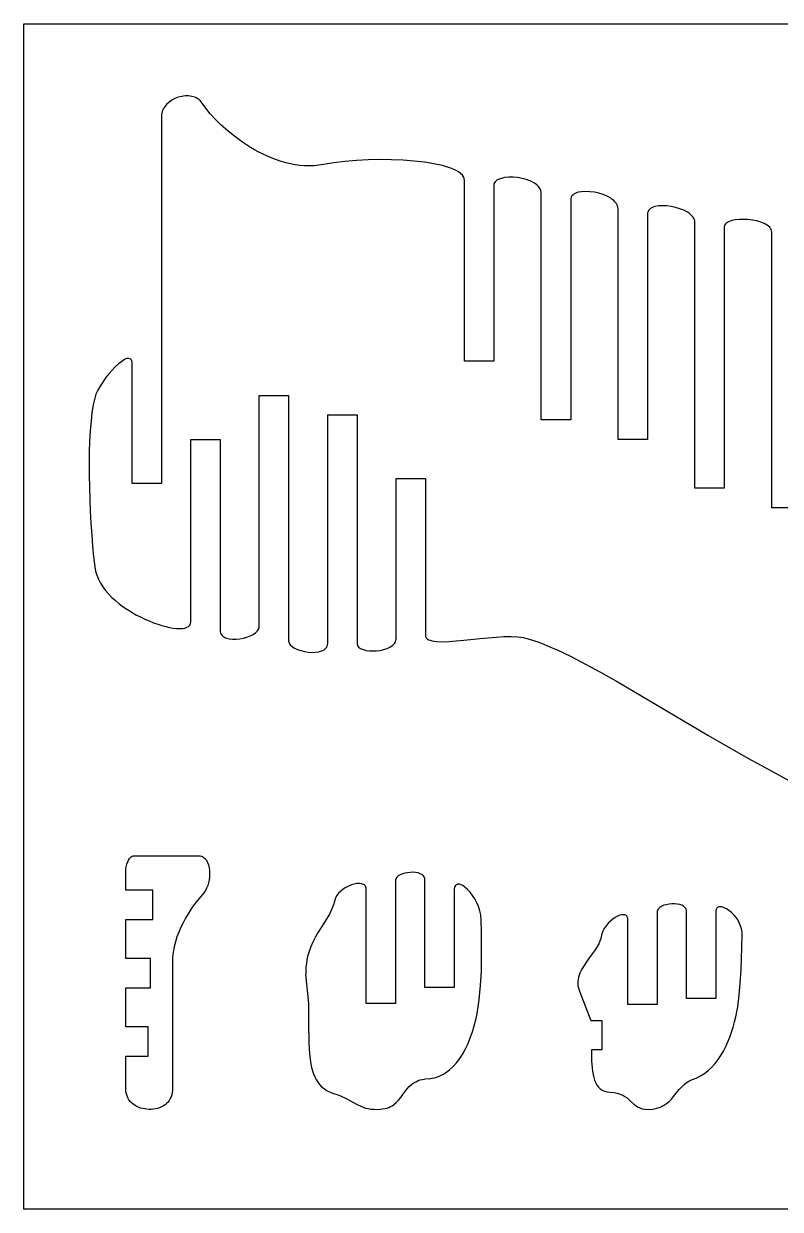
# Model space of a CAD drawing. Extents: x -1907 to 1907, y -3764 to 3764.
# Drawn here: x -1907 to -977, y -729 to 729 of the extents above; entities that cross this region are included whole.
import ezdxf

# ---------------------------------------------------------------- set-up
doc = ezdxf.new("R2010")
doc.units = 0
doc.header["$MEASUREMENT"] = 0
doc.layers.get('0').update_dxf_attribs({"linetype": 'CONTINUOUS'})

msp = doc.modelspace()

# ---------------------------------------------------------------- linework, layer by layer
for p, q in [((-1907, -728.8), (-1907, 728.8)), ((-1907, 728.8), (1907, 728.8)), ((-1731.4, 629.5), (-1733.9, 626.3)), ((-1728.3, 632.4), (-1731.4, 629.5)), ((-1724.8, 634.8), (-1728.3, 632.4)), ((-1721, 636.8), (-1724.8, 634.8)), ((-1716.9, 638.4), (-1721, 636.8)), ((-1712.7, 639.5), (-1716.9, 638.4)), ((-1708.5, 640), (-1712.7, 639.5)), ((-1704.3, 640.1), (-1708.5, 640)), ((-1700.3, 639.5), (-1704.3, 640.1)), ((-1696.5, 638.4), (-1700.3, 639.5)), ((-1694.7, 637.6), (-1696.5, 638.4)), ((-1693, 636.6), (-1694.7, 637.6)), ((-1691.4, 635.5), (-1693, 636.6)), ((-1690, 634.2), (-1691.4, 635.5)), ((-1688.6, 632.8), (-1690, 634.2)), ((-1687.4, 631.1), (-1688.6, 632.8)), ((-1683, 624.9), (-1687.4, 631.1)), ((-1737.4, 616.9), (-1737.5, 614.8)), ((-1737.5, 614.8), (-1737.5, 163.7)), ((-1737.1, 618.9), (-1737.4, 616.9)), ((-1736.6, 620.9), (-1737.1, 618.9)), ((-1735.9, 622.8), (-1736.6, 620.9)), ((-1735, 624.6), (-1735.9, 622.8)), ((-1733.9, 626.3), (-1735, 624.6)), ((-1677.6, 618.2), (-1683, 624.9)), ((-1671.2, 611.2), (-1677.6, 618.2)), ((-1664, 604.1), (-1671.2, 611.2)), ((-1656, 597), (-1664, 604.1)), ((-1647.4, 590), (-1656, 597)), ((-1638, 583.2), (-1647.4, 590)), ((-1628.2, 576.8), (-1638, 583.2)), ((-1623, 573.8), (-1628.2, 576.8)), ((-1617.8, 571), (-1623, 573.8)), ((-1612.5, 568.3), (-1617.8, 571)), ((-1607.1, 565.8), (-1612.5, 568.3)), ((-1601.6, 563.5), (-1607.1, 565.8)), ((-1596, 561.4), (-1601.6, 563.5)), ((-1590.3, 559.5), (-1596, 561.4)), ((-1584.6, 557.8), (-1590.3, 559.5)), ((-1578.9, 556.5), (-1584.6, 557.8)), ((-1573.1, 555.4), (-1578.9, 556.5)), ((-1567.3, 554.6), (-1573.1, 555.4)), ((-1561.5, 554.1), (-1567.3, 554.6)), ((-1555.7, 553.9), (-1561.5, 554.1)), ((-1549.9, 554.1), (-1555.7, 553.9)), ((-1544.1, 554.7), (-1549.9, 554.1)), ((-1538.3, 555.6), (-1544.1, 554.7)), ((-1525.5, 557.8), (-1538.3, 555.6)), ((-1512, 559.4), (-1525.5, 557.8)), ((-1497.9, 560.7), (-1512, 559.4)), ((-1483.5, 561.4), (-1497.9, 560.7)), ((-1469, 561.8), (-1483.5, 561.4)), ((-1454.6, 561.6), (-1469, 561.8)), ((-1440.5, 561), (-1454.6, 561.6)), ((-1427, 560), (-1440.5, 561)), ((-1414.2, 558.5), (-1427, 560)), ((-1402.5, 556.6), (-1414.2, 558.5)), ((-1391.9, 554.3), (-1402.5, 556.6)), ((-1387.2, 552.9), (-1391.9, 554.3)), ((-1382.8, 551.5), (-1387.2, 552.9)), ((-1378.8, 550), (-1382.8, 551.5)), ((-1375.3, 548.3), (-1378.8, 550)), ((-1372.2, 546.5), (-1375.3, 548.3)), ((-1369.7, 544.7), (-1372.2, 546.5)), ((-1367.6, 542.7), (-1369.7, 544.7)), ((-1366.2, 540.6), (-1367.6, 542.7)), ((-1365.2, 538.5), (-1366.2, 540.6)), ((-1315.3, 539.6), (-1319.7, 538.6)), ((-1310.4, 540), (-1315.3, 539.6)), ((-1305.1, 540.1), (-1310.4, 540)), ((-1299.7, 539.6), (-1305.1, 540.1)), ((-1294.2, 538.7), (-1299.7, 539.6)), ((-1364.9, 536.2), (-1365.2, 538.5)), ((-1364.9, 313.9), (-1364.9, 536.2)), ((-1328.7, 531.8), (-1328.9, 530.4)), ((-1328.9, 530.4), (-1328.9, 313.9)), ((-1328.2, 533.2), (-1328.7, 531.8)), ((-1327.4, 534.3), (-1328.2, 533.2)), ((-1326.4, 535.4), (-1327.4, 534.3)), ((-1325, 536.4), (-1326.4, 535.4)), ((-1323.5, 537.3), (-1325, 536.4)), ((-1319.7, 538.6), (-1323.5, 537.3)), ((-1289, 537.4), (-1294.2, 538.7)), ((-1284, 535.6), (-1289, 537.4)), ((-1279.6, 533.3), (-1284, 535.6)), ((-1277.6, 532), (-1279.6, 533.3)), ((-1275.9, 530.6), (-1277.6, 532)), ((-1274.3, 529), (-1275.9, 530.6)), ((-1273, 527.4), (-1274.3, 529)), ((-1271.9, 525.6), (-1273, 527.4)), ((-1271.1, 523.7), (-1271.9, 525.6)), ((-1270.7, 521.7), (-1271.1, 523.7)), ((-1270.5, 519.5), (-1270.7, 521.7)), ((-1270.5, 241.8), (-1270.5, 519.5)), ((-1234.3, 514.1), (-1234.4, 512.4)), ((-1234.4, 512.4), (-1234.4, 241.8)), ((-1233.8, 515.6), (-1234.3, 514.1)), ((-1233, 517), (-1233.8, 515.6)), ((-1231.9, 518.2), (-1233, 517)), ((-1230.6, 519.3), (-1231.9, 518.2)), ((-1229, 520.2), (-1230.6, 519.3)), ((-1227.3, 520.9), (-1229, 520.2)), ((-1225.3, 521.5), (-1227.3, 520.9)), ((-1220.9, 522.3), (-1225.3, 521.5)), ((-1216, 522.6), (-1220.9, 522.3)), ((-1210.7, 522.3), (-1216, 522.6)), ((-1205.2, 521.6), (-1210.7, 522.3)), ((-1199.8, 520.3), (-1205.2, 521.6)), ((-1194.5, 518.7), (-1199.8, 520.3)), ((-1189.6, 516.6), (-1194.5, 518.7)), ((-1185.2, 514.2), (-1189.6, 516.6)), ((-1183.2, 512.8), (-1185.2, 514.2)), ((-1181.4, 511.4), (-1183.2, 512.8)), ((-1179.9, 509.9), (-1181.4, 511.4)), ((-1178.6, 508.3), (-1179.9, 509.9)), ((-1177.5, 506.6), (-1178.6, 508.3)), ((-1176.7, 504.8), (-1177.5, 506.6)), ((-1176.2, 503), (-1176.7, 504.8)), ((-1176, 501.1), (-1176.2, 503)), ((-1176, 217.8), (-1176, 501.1)), ((-1139.8, 496.2), (-1140, 494.4)), ((-1139.3, 497.8), (-1139.8, 496.2)), ((-1138.5, 499.2), (-1139.3, 497.8)), ((-1137.5, 500.5), (-1138.5, 499.2)), ((-1136.2, 501.6), (-1137.5, 500.5)), ((-1134.6, 502.5), (-1136.2, 501.6)), ((-1132.8, 503.3), (-1134.6, 502.5)), ((-1130.9, 503.9), (-1132.8, 503.3)), ((-1126.4, 504.8), (-1130.9, 503.9)), ((-1121.5, 505.1), (-1126.4, 504.8)), ((-1116.2, 504.9), (-1121.5, 505.1)), ((-1110.8, 504.2), (-1116.2, 504.9)), ((-1105.4, 503), (-1110.8, 504.2)), ((-1100.1, 501.4), (-1105.4, 503)), ((-1095.1, 499.4), (-1100.1, 501.4)), ((-1090.7, 497), (-1095.1, 499.4)), ((-1088.8, 495.7), (-1090.7, 497)), ((-1087, 494.3), (-1088.8, 495.7)), ((-1140, 494.4), (-1140, 217.8)), ((-1085.4, 492.8), (-1087, 494.3)), ((-1084.1, 491.3), (-1085.4, 492.8)), ((-1083, 489.7), (-1084.1, 491.3)), ((-1082.3, 488), (-1083, 489.7)), ((-1081.8, 486.2), (-1082.3, 488)), ((-1081.6, 484.4), (-1081.8, 486.2)), ((-1081.6, 157.7), (-1081.6, 484.4)), ((-1044.9, 481.6), (-1045.4, 480.4)), ((-1044.1, 482.7), (-1044.9, 481.6)), ((-1043, 483.7), (-1044.1, 482.7)), ((-1041.7, 484.6), (-1043, 483.7)), ((-1040.2, 485.4), (-1041.7, 484.6)), ((-1036.4, 486.7), (-1040.2, 485.4)), ((-1032, 487.7), (-1036.4, 486.7)), ((-1027.1, 488.2), (-1032, 487.7)), ((-1021.8, 488.3), (-1027.1, 488.2)), ((-1016.4, 488), (-1021.8, 488.3)), ((-1010.9, 487.4), (-1016.4, 488)), ((-1005.6, 486.4), (-1010.9, 487.4)), ((-1000.7, 485), (-1005.6, 486.4)), ((-996.3, 483.2), (-1000.7, 485)), ((-994.3, 482.1), (-996.3, 483.2)), ((-992.6, 481), (-994.3, 482.1)), ((-1045.4, 480.4), (-1045.5, 479)), ((-1045.5, 479), (-1045.5, 157.7)), ((-991, 479.8), (-992.6, 481)), ((-989.7, 478.5), (-991, 479.8)), ((-988.6, 477.1), (-989.7, 478.5)), ((-987.8, 475.6), (-988.6, 477.1)), ((-987.3, 474), (-987.8, 475.6)), ((-987.2, 472.3), (-987.3, 474)), ((-987.2, 133.6), (-987.2, 472.3)), ((-1794.3, 307.1), (-1798.3, 303)), ((-1790.3, 310.8), (-1794.3, 307.1)), ((-1786.5, 313.7), (-1790.3, 310.8)), ((-1783, 315.8), (-1786.5, 313.7)), ((-1781.4, 316.6), (-1783, 315.8)), ((-1779.9, 317), (-1781.4, 316.6)), ((-1778.5, 317.2), (-1779.9, 317)), ((-1777.3, 317.2), (-1778.5, 317.2)), ((-1776.2, 316.8), (-1777.3, 317.2)), ((-1775.3, 316.1), (-1776.2, 316.8)), ((-1774.6, 315.1), (-1775.3, 316.1)), ((-1774, 313.8), (-1774.6, 315.1)), ((-1773.7, 312.1), (-1774, 313.8)), ((-1773.6, 310), (-1773.7, 312.1)), ((-1773.6, 163.7), (-1773.6, 310)), ((-1328.9, 313.9), (-1364.9, 313.9)), ((-1806.2, 293.4), (-1809.8, 288.3)), ((-1802.3, 298.4), (-1806.2, 293.4)), ((-1798.3, 303), (-1802.3, 298.4)), ((-1815.8, 278.1), (-1818.1, 273.2)), ((-1813, 283.2), (-1815.8, 278.1)), ((-1809.8, 288.3), (-1813, 283.2)), ((-1819.6, 268.6), (-1821.5, 260.4)), ((-1818.1, 273.2), (-1819.6, 268.6)), ((-1617.3, -12.6), (-1617.3, 271.9)), ((-1617.3, 271.9), (-1581.3, 271.9)), ((-1581.3, 271.9), (-1581.3, -29.8)), ((-1823, 250.9), (-1824.2, 240.1)), ((-1821.5, 260.4), (-1823, 250.9)), ((-1533.2, -33), (-1533.2, 247.8)), ((-1533.2, 247.8), (-1497.1, 247.8)), ((-1497.1, 247.8), (-1497.1, -32.5)), ((-1824.2, 240.1), (-1825.2, 228.4)), ((-1234.4, 241.8), (-1270.5, 241.8)), ((-1825.2, 228.4), (-1825.9, 215.7)), ((-1825.9, 215.7), (-1826.3, 202.3)), ((-1701.5, -6.6), (-1701.5, 217.8)), ((-1701.5, 217.8), (-1665.4, 217.8)), ((-1665.4, 217.8), (-1665.4, -17.3)), ((-1140, 217.8), (-1176, 217.8)), ((-1826.3, 202.3), (-1826.5, 188.3)), ((-1826.5, 188.3), (-1826.5, 173.9)), ((-1826.5, 173.9), (-1826.2, 159.2)), ((-1737.5, 163.7), (-1773.6, 163.7)), ((-1449.1, 169.7), (-1413, 169.7)), ((-1449.1, -27.7), (-1449.1, 169.7)), ((-1413, 169.7), (-1413, -23)), ((-1826.2, 159.2), (-1825.8, 144.3)), ((-1045.5, 157.7), (-1081.6, 157.7)), ((-1825.8, 144.3), (-1825.1, 129.5)), ((-951.1, 133.6), (-987.2, 133.6)), ((-1825.1, 129.5), (-1824.3, 114.8)), ((-1824.3, 114.8), (-1823.3, 100.5)), ((-1823.3, 100.5), (-1822.2, 86.6)), ((-1822.2, 86.6), (-1821, 73.3)), ((-1821, 73.3), (-1819.6, 60.9)), ((-1819.6, 60.9), (-1818.7, 55.8)), ((-1818.7, 55.8), (-1817.2, 50.8)), ((-1817.2, 50.8), (-1815.2, 45.9)), ((-1815.2, 45.9), (-1812.7, 41.1)), ((-1812.7, 41.1), (-1809.7, 36.5)), ((-1809.7, 36.5), (-1806.3, 32)), ((-1806.3, 32), (-1802.5, 27.7)), ((-1802.5, 27.7), (-1798.4, 23.5)), ((-1798.4, 23.5), (-1794, 19.5)), ((-1794, 19.5), (-1789.4, 15.6)), ((-1789.4, 15.6), (-1784.5, 12)), ((-1784.5, 12), (-1779.4, 8.5)), ((-1779.4, 8.5), (-1774.2, 5.3)), ((-1774.2, 5.3), (-1768.9, 2.2)), ((-1768.9, 2.2), (-1763.5, -0.6)), ((-1763.5, -0.6), (-1758.1, -3.2)), ((-1758.1, -3.2), (-1752.8, -5.5)), ((-1752.8, -5.5), (-1747.4, -7.6)), ((-1747.4, -7.6), (-1742.2, -9.5)), ((-1742.2, -9.5), (-1737.2, -11.1)), ((-1737.2, -11.1), (-1732.3, -12.4)), ((-1732.3, -12.4), (-1727.6, -13.5)), ((-1727.6, -13.5), (-1723.2, -14.2)), ((-1723.2, -14.2), (-1719, -14.7)), ((-1711.8, -14.7), (-1708.8, -14.2)), ((-1708.8, -14.2), (-1706.3, -13.3)), ((-1706.3, -13.3), (-1704.2, -12.2)), ((-1704.2, -12.2), (-1702.7, -10.7)), ((-1702.7, -10.7), (-1701.8, -8.8)), ((-1701.8, -8.8), (-1701.5, -6.6)), ((-1617.9, -15.3), (-1617.5, -14)), ((-1617.5, -14), (-1617.3, -12.6)), ((-1719, -14.7), (-1715.2, -14.8)), ((-1715.2, -14.8), (-1711.8, -14.7)), ((-1665.4, -17.3), (-1665.3, -19)), ((-1665.3, -19), (-1664.9, -20.5)), ((-1664.9, -20.5), (-1664.2, -21.9)), ((-1664.2, -21.9), (-1663.4, -23.1)), ((-1663.4, -23.1), (-1662.3, -24.1)), ((-1662.3, -24.1), (-1661, -25.1)), ((-1661, -25.1), (-1659.5, -25.8)), ((-1659.5, -25.8), (-1657.9, -26.5)), ((-1657.9, -26.5), (-1654.3, -27.4)), ((-1654.3, -27.4), (-1650.2, -27.9)), ((-1650.2, -27.9), (-1645.9, -27.9)), ((-1645.9, -27.9), (-1641.4, -27.4)), ((-1641.4, -27.4), (-1636.9, -26.6)), ((-1636.9, -26.6), (-1632.6, -25.4)), ((-1632.6, -25.4), (-1628.5, -23.9)), ((-1628.5, -23.9), (-1624.9, -22.1)), ((-1624.9, -22.1), (-1621.8, -20.1)), ((-1621.8, -20.1), (-1619.4, -17.8)), ((-1619.4, -17.8), (-1618.5, -16.5)), ((-1618.5, -16.5), (-1617.9, -15.3)), ((-1449.2, -29.3), (-1449.1, -27.7)), ((-1413, -23), (-1412.8, -24.7)), ((-1412.8, -24.7), (-1412, -26.2)), ((-1412, -26.2), (-1410.8, -27.4)), ((-1410.8, -27.4), (-1409.2, -28.5)), ((-1409.2, -28.5), (-1407.2, -29.3)), ((-1365.6, -29.2), (-1345.7, -27.1)), ((-1345.7, -27.1), (-1335.7, -26.1)), ((-1335.7, -26.1), (-1325.9, -25.3)), ((-1325.9, -25.3), (-1316.5, -24.7)), ((-1316.5, -24.7), (-1307.7, -24.6)), ((-1307.7, -24.6), (-1299.7, -25)), ((-1299.7, -25), (-1296.1, -25.4)), ((-1296.1, -25.4), (-1292.8, -26)), ((-1292.8, -26), (-1286.8, -27.5)), ((-1286.8, -27.5), (-1280.3, -29.4)), ((-1581.3, -29.8), (-1581.1, -31.1)), ((-1581.1, -31.1), (-1580.7, -32.4)), ((-1580.7, -32.4), (-1580.1, -33.6)), ((-1580.1, -33.6), (-1579.2, -34.8)), ((-1579.2, -34.8), (-1576.8, -37)), ((-1576.8, -37), (-1573.8, -38.9)), ((-1573.8, -38.9), (-1570.1, -40.6)), ((-1570.1, -40.6), (-1566.1, -42)), ((-1566.1, -42), (-1561.7, -43)), ((-1561.7, -43), (-1557.2, -43.7)), ((-1548.4, -44), (-1544.4, -43.4)), ((-1544.4, -43.4), (-1540.7, -42.4)), ((-1540.7, -42.4), (-1539.1, -41.7)), ((-1539.1, -41.7), (-1537.6, -40.9)), ((-1537.6, -40.9), (-1536.4, -39.9)), ((-1536.4, -39.9), (-1535.3, -38.8)), ((-1535.3, -38.8), (-1534.4, -37.6)), ((-1534.4, -37.6), (-1533.7, -36.2)), ((-1533.7, -36.2), (-1533.3, -34.7)), ((-1533.3, -34.7), (-1533.2, -33)), ((-1497.1, -32.5), (-1497, -33.9)), ((-1497, -33.9), (-1496.6, -35.2)), ((-1496.6, -35.2), (-1496, -36.4)), ((-1496, -36.4), (-1495.1, -37.5)), ((-1495.1, -37.5), (-1494, -38.4)), ((-1494, -38.4), (-1492.7, -39.3)), ((-1492.7, -39.3), (-1489.6, -40.6)), ((-1489.6, -40.6), (-1486, -41.6)), ((-1486, -41.6), (-1481.9, -42.2)), ((-1481.9, -42.2), (-1477.6, -42.4)), ((-1477.6, -42.4), (-1473.1, -42.2)), ((-1473.1, -42.2), (-1468.6, -41.6)), ((-1468.6, -41.6), (-1464.3, -40.6)), ((-1464.3, -40.6), (-1460.2, -39.3)), ((-1460.2, -39.3), (-1456.6, -37.7)), ((-1456.6, -37.7), (-1453.5, -35.7)), ((-1453.5, -35.7), (-1452.2, -34.5)), ((-1452.2, -34.5), (-1451.1, -33.3)), ((-1451.1, -33.3), (-1450.3, -32.1)), ((-1450.3, -32.1), (-1449.6, -30.7)), ((-1449.6, -30.7), (-1449.2, -29.3)), ((-1407.2, -29.3), (-1404.8, -30)), ((-1404.8, -30), (-1402.1, -30.4)), ((-1402.1, -30.4), (-1399, -30.8)), ((-1399, -30.8), (-1392, -31)), ((-1392, -31), (-1383.9, -30.7)), ((-1383.9, -30.7), (-1375.1, -30.1)), ((-1375.1, -30.1), (-1365.6, -29.2)), ((-1280.3, -29.4), (-1273.6, -31.7)), ((-1273.6, -31.7), (-1266.4, -34.4)), ((-1266.4, -34.4), (-1259, -37.5)), ((-1259, -37.5), (-1251.1, -41)), ((-1251.1, -41), (-1234.6, -48.9)), ((-1557.2, -43.7), (-1552.8, -44.1)), ((-1552.8, -44.1), (-1548.4, -44)), ((-1234.6, -48.9), (-1216.8, -58.1)), ((-1216.8, -58.1), (-1197.9, -68.4)), ((-1197.9, -68.4), (-1178, -79.7)), ((-1178, -79.7), (-1157.1, -91.8)), ((-1157.1, -91.8), (-1065.7, -145.7)), ((-1065.7, -145.7), (-1041.4, -159.9)), ((-1041.4, -159.9), (-1016.6, -174)), ((-1016.6, -174), (-991.5, -187.9)), ((-991.5, -187.9), (-966.1, -201.6)), ((-1780.8, -307.9), (-1780.1, -304.6)), ((-1780.1, -304.6), (-1779, -301.5)), ((-1779, -301.5), (-1777.6, -298.6)), ((-1777.6, -298.6), (-1776.8, -297.4)), ((-1776.8, -297.4), (-1775.8, -296.3)), ((-1775.8, -296.3), (-1774.8, -295.5)), ((-1774.8, -295.5), (-1773.6, -294.8)), ((-1773.6, -294.8), (-1772.3, -294.4)), ((-1772.3, -294.4), (-1770.9, -294.3)), ((-1770.9, -294.3), (-1691.3, -294.3)), ((-1691.3, -294.3), (-1689.8, -294.4)), ((-1689.8, -294.4), (-1688.5, -294.7)), ((-1688.5, -294.7), (-1687.3, -295.1)), ((-1687.3, -295.1), (-1686.1, -295.7)), ((-1686.1, -295.7), (-1684.1, -297.4)), ((-1684.1, -297.4), (-1682.3, -299.7)), ((-1682.3, -299.7), (-1680.9, -302.4)), ((-1680.9, -302.4), (-1679.9, -305.5)), ((-1679.9, -305.5), (-1679.1, -308.8)), ((-1781.3, -314.2), (-1781.2, -311.2)), ((-1781.3, -336.3), (-1781.3, -314.2)), ((-1781.2, -311.2), (-1780.8, -307.9)), ((-1679.1, -308.8), (-1678.7, -312.4)), ((-1678.6, -319.9), (-1679.1, -323.7)), ((-1678.7, -312.4), (-1678.5, -316.2)), ((-1678.5, -316.2), (-1678.6, -319.9)), ((-1448.2, -320.6), (-1449.3, -322.4)), ((-1446.4, -319), (-1448.2, -320.6)), ((-1444.1, -317.6), (-1446.4, -319)), ((-1441.3, -316.5), (-1444.1, -317.6)), ((-1438.3, -315.6), (-1441.3, -316.5)), ((-1435, -315), (-1438.3, -315.6)), ((-1431.7, -314.6), (-1435, -315)), ((-1428.3, -314.5), (-1431.7, -314.6)), ((-1425.1, -314.8), (-1428.3, -314.5)), ((-1422, -315.3), (-1425.1, -314.8)), ((-1419.3, -316.2), (-1422, -315.3)), ((-1417, -317.4), (-1419.3, -316.2)), ((-1415.2, -318.9), (-1417, -317.4)), ((-1414.5, -319.9), (-1415.2, -318.9)), ((-1414.1, -320.9), (-1414.5, -319.9)), ((-1682, -334), (-1683.5, -336.8)), ((-1680.7, -330.8), (-1682, -334)), ((-1679.8, -327.3), (-1680.7, -330.8)), ((-1679.1, -323.7), (-1679.8, -327.3)), ((-1510.8, -333.3), (-1514.1, -335.4)), ((-1507.4, -331.6), (-1510.8, -333.3)), ((-1503.9, -330.1), (-1507.4, -331.6)), ((-1500.5, -329.1), (-1503.9, -330.1)), ((-1497.2, -328.4), (-1500.5, -329.1)), ((-1494.1, -328.2), (-1497.2, -328.4)), ((-1491.4, -328.5), (-1494.1, -328.2)), ((-1489.1, -329.4), (-1491.4, -328.5)), ((-1488.1, -330), (-1489.1, -329.4)), ((-1487.3, -330.8), (-1488.1, -330)), ((-1486.6, -331.7), (-1487.3, -330.8)), ((-1486.2, -332.8), (-1486.6, -331.7)), ((-1485.9, -334), (-1486.2, -332.8)), ((-1485.8, -335.4), (-1485.9, -334)), ((-1449.6, -323.4), (-1449.7, -324.4)), ((-1449.7, -324.4), (-1449.7, -475.8)), ((-1449.3, -322.4), (-1449.6, -323.4)), ((-1413.7, -322), (-1414.1, -320.9)), ((-1413.6, -323.1), (-1413.7, -322)), ((-1413.6, -456.3), (-1413.6, -323.1)), ((-1377.5, -335), (-1377.6, -337)), ((-1377.2, -333.3), (-1377.5, -335)), ((-1376.8, -331.9), (-1377.2, -333.3)), ((-1376.2, -330.8), (-1376.8, -331.9)), ((-1375.4, -329.9), (-1376.2, -330.8)), ((-1374.5, -329.4), (-1375.4, -329.9)), ((-1373.5, -329), (-1374.5, -329.4)), ((-1372.4, -329), (-1373.5, -329)), ((-1371.2, -329.1), (-1372.4, -329)), ((-1369.9, -329.5), (-1371.2, -329.1)), ((-1367.1, -330.8), (-1369.9, -329.5)), ((-1364.2, -333), (-1367.1, -330.8)), ((-1361.1, -335.8), (-1364.2, -333)), ((-1748.3, -336.3), (-1781.3, -336.3)), ((-1748.3, -372.4), (-1748.3, -336.3)), ((-1691.7, -347), (-1698.4, -355.8)), ((-1685.2, -339.2), (-1691.7, -347)), ((-1683.5, -336.8), (-1685.2, -339.2)), ((-1524.5, -348.6), (-1525.2, -351.6)), ((-1523.5, -345.7), (-1524.5, -348.6)), ((-1521.9, -342.9), (-1523.5, -345.7)), ((-1519.7, -340.2), (-1521.9, -342.9)), ((-1517.1, -337.7), (-1519.7, -340.2)), ((-1514.1, -335.4), (-1517.1, -337.7)), ((-1485.8, -475.8), (-1485.8, -335.4)), ((-1377.6, -337), (-1377.6, -456.3)), ((-1358, -339.1), (-1361.1, -335.8)), ((-1355, -343), (-1358, -339.1)), ((-1352.2, -347.3), (-1355, -343)), ((-1349.7, -351.9), (-1352.2, -347.3)), ((-1701.7, -360.7), (-1704.9, -365.7)), ((-1698.4, -355.8), (-1701.7, -360.7)), ((-1528.3, -360.2), (-1531.1, -365.8)), ((-1526.1, -354.5), (-1528.3, -360.2)), ((-1525.2, -351.6), (-1526.1, -354.5)), ((-1347.6, -356.7), (-1349.7, -351.9)), ((-1346, -361.7), (-1347.6, -356.7)), ((-1344.9, -366.8), (-1346, -361.7)), ((-1127.9, -362.1), (-1128, -363.1)), ((-1128, -363.1), (-1128, -477.2)), ((-1127.6, -361.1), (-1127.9, -362.1)), ((-1126.5, -359.3), (-1127.6, -361.1)), ((-1124.7, -357.7), (-1126.5, -359.3)), ((-1122.4, -356.3), (-1124.7, -357.7)), ((-1119.7, -355.1), (-1122.4, -356.3)), ((-1116.6, -354.3), (-1119.7, -355.1)), ((-1113.4, -353.7), (-1116.6, -354.3)), ((-1110, -353.3), (-1113.4, -353.7)), ((-1106.6, -353.3), (-1110, -353.3)), ((-1103.4, -353.6), (-1106.6, -353.3)), ((-1100.3, -354.2), (-1103.4, -353.6)), ((-1097.6, -355.1), (-1100.3, -354.2)), ((-1095.3, -356.4), (-1097.6, -355.1)), ((-1093.5, -358), (-1095.3, -356.4)), ((-1092.9, -358.9), (-1093.5, -358)), ((-1092.4, -360), (-1092.9, -358.9)), ((-1092.1, -361.1), (-1092.4, -360)), ((-1092, -362.3), (-1092.1, -361.1)), ((-1092, -469.7), (-1092, -362.3)), ((-1055.8, -361.6), (-1055.9, -363.1)), ((-1055.9, -363.1), (-1055.9, -469.7)), ((-1055.5, -360.4), (-1055.8, -361.6)), ((-1055.1, -359.3), (-1055.5, -360.4)), ((-1054.5, -358.5), (-1055.1, -359.3)), ((-1053.8, -357.8), (-1054.5, -358.5)), ((-1052.9, -357.3), (-1053.8, -357.8)), ((-1051.9, -357), (-1052.9, -357.3)), ((-1050.9, -356.9), (-1051.9, -357)), ((-1048.4, -357.1), (-1050.9, -356.9)), ((-1045.7, -358), (-1048.4, -357.1)), ((-1042.8, -359.4), (-1045.7, -358)), ((-1039.8, -361.3), (-1042.8, -359.4)), ((-1036.7, -363.8), (-1039.8, -361.3)), ((-1033.8, -366.6), (-1036.7, -363.8)), ((-1781.3, -420.5), (-1781.3, -372.4)), ((-1781.3, -372.4), (-1748.3, -372.4)), ((-1711, -376.5), (-1713.8, -382.1)), ((-1708, -371), (-1711, -376.5)), ((-1704.9, -365.7), (-1708, -371)), ((-1534.2, -371.2), (-1541.2, -382.2)), ((-1531.1, -365.8), (-1534.2, -371.2)), ((-1344.7, -369.3), (-1344.9, -366.8)), ((-1344.6, -371.8), (-1344.7, -369.3)), ((-1344.2, -390.7), (-1344.6, -371.8)), ((-1188.3, -377.2), (-1190.8, -380.2)), ((-1185.5, -374.5), (-1188.3, -377.2)), ((-1182.6, -372.2), (-1185.5, -374.5)), ((-1179.6, -370.1), (-1182.6, -372.2)), ((-1176.7, -368.5), (-1179.6, -370.1)), ((-1173.9, -367.4), (-1176.7, -368.5)), ((-1171.2, -366.7), (-1173.9, -367.4)), ((-1168.9, -366.6), (-1171.2, -366.7)), ((-1167.9, -366.8), (-1168.9, -366.6)), ((-1166.9, -367.1), (-1167.9, -366.8)), ((-1166.1, -367.6), (-1166.9, -367.1)), ((-1165.4, -368.3), (-1166.1, -367.6)), ((-1164.8, -369.1), (-1165.4, -368.3)), ((-1164.4, -370.1), (-1164.8, -369.1)), ((-1164.2, -371.4), (-1164.4, -370.1)), ((-1164.1, -372.8), (-1164.2, -371.4)), ((-1164.1, -477.2), (-1164.1, -372.8)), ((-1031.1, -369.9), (-1033.8, -366.6)), ((-1028.6, -373.4), (-1031.1, -369.9)), ((-1026.6, -377.3), (-1028.6, -373.4)), ((-1025, -381.4), (-1026.6, -377.3)), ((-1716.3, -388), (-1718.5, -393.9)), ((-1713.8, -382.1), (-1716.3, -388)), ((-1544.8, -388), (-1548.2, -394)), ((-1541.2, -382.2), (-1544.8, -388)), ((-1343.9, -404.2), (-1344.2, -390.7)), ((-1196.2, -390.2), (-1197, -393.8)), ((-1194.9, -386.8), (-1196.2, -390.2)), ((-1193.1, -383.4), (-1194.9, -386.8)), ((-1190.8, -380.2), (-1193.1, -383.4)), ((-1024, -385.7), (-1025, -381.4)), ((-1023.7, -387.9), (-1024, -385.7)), ((-1023.8, -407.3), (-1023.6, -390.1)), ((-1023.6, -390.1), (-1023.7, -387.9)), ((-1722, -406.3), (-1723.2, -412.7)), ((-1720.5, -400.1), (-1722, -406.3)), ((-1718.5, -393.9), (-1720.5, -400.1)), ((-1554.4, -407.1), (-1556.9, -414.4)), ((-1551.5, -400.3), (-1554.4, -407.1)), ((-1548.2, -394), (-1551.5, -400.3)), ((-1343.9, -419.6), (-1343.9, -404.2)), ((-1202.2, -406.7), (-1205, -411)), ((-1199.7, -402.4), (-1202.2, -406.7)), ((-1198, -398.1), (-1199.7, -402.4)), ((-1197.4, -395.9), (-1198, -398.1)), ((-1197, -393.8), (-1197.4, -395.9)), ((-1024.2, -420.3), (-1023.8, -407.3)), ((-1751.1, -420.5), (-1781.3, -420.5)), ((-1751.1, -456.5), (-1751.1, -420.5)), ((-1723.9, -419.2), (-1724.2, -425.7)), ((-1723.2, -412.7), (-1723.9, -419.2)), ((-1558.7, -422.3), (-1559.4, -426.5)), ((-1557.9, -418.2), (-1558.7, -422.3)), ((-1556.9, -414.4), (-1557.9, -418.2)), ((-1344.2, -436.2), (-1343.9, -419.6)), ((-1211.6, -419.8), (-1214.9, -424.4)), ((-1205, -411), (-1211.6, -419.8)), ((-1024.9, -434.9), (-1024.2, -420.3)), ((-1724.2, -425.7), (-1724.2, -582.3)), ((-1559.9, -430.8), (-1560.2, -435.4)), ((-1560.2, -435.4), (-1560.2, -439.7)), ((-1559.4, -426.5), (-1559.9, -430.8)), ((-1345.2, -453.6), (-1344.2, -436.2)), ((-1220.8, -433.7), (-1223.1, -438.5)), ((-1218, -429), (-1220.8, -433.7)), ((-1214.9, -424.4), (-1218, -429)), ((-1025.8, -450.2), (-1024.9, -434.9)), ((-1556.4, -475.8), (-1560.2, -439.7)), ((-1225.5, -448.6), (-1225.6, -451.3)), ((-1225.6, -451.3), (-1225.4, -454)), ((-1225.3, -446), (-1225.5, -448.6)), ((-1224.7, -443.5), (-1225.3, -446)), ((-1224, -441), (-1224.7, -443.5)), ((-1223.1, -438.5), (-1224, -441)), ((-1027.2, -465.5), (-1025.8, -450.2)), ((-1781.3, -504.6), (-1781.3, -456.5)), ((-1781.3, -456.5), (-1751.1, -456.5)), ((-1377.6, -456.3), (-1413.6, -456.3)), ((-1346.9, -471.1), (-1345.9, -462.3)), ((-1345.9, -462.3), (-1345.2, -453.6)), ((-1225.4, -454), (-1224.8, -456.7)), ((-1224.8, -456.7), (-1224, -459.5)), ((-1224, -459.5), (-1223.5, -460.6)), ((-1223.5, -460.6), (-1209.6, -496.7)), ((-1029, -479.8), (-1027.2, -465.5)), ((-1556.4, -511.9), (-1556.4, -475.8)), ((-1449.7, -475.8), (-1485.8, -475.8)), ((-1349.5, -488.1), (-1348.1, -479.7)), ((-1348.1, -479.7), (-1346.9, -471.1)), ((-1128, -477.2), (-1164.1, -477.2)), ((-1055.9, -469.7), (-1092, -469.7)), ((-1030.1, -486.2), (-1029, -479.8)), ((-1351.2, -495.8), (-1349.5, -488.1)), ((-1032.8, -498.4), (-1031.3, -492.1)), ((-1031.3, -492.1), (-1030.1, -486.2)), ((-1754, -504.6), (-1781.3, -504.6)), ((-1754, -540.7), (-1754, -504.6)), ((-1355.3, -510.8), (-1353.1, -503.4)), ((-1353.1, -503.4), (-1351.2, -495.8)), ((-1209.6, -496.7), (-1196.1, -496.7)), ((-1196.1, -496.7), (-1196.1, -532.9)), ((-1036.5, -510.9), (-1034.6, -504.7)), ((-1034.6, -504.7), (-1032.8, -498.4)), ((-1556.4, -511.9), (-1556.4, -513.4)), ((-1556.4, -513.4), (-1556.4, -523)), ((-1556.4, -523), (-1556, -532.4)), ((-1360.6, -524.9), (-1357.8, -518)), ((-1357.8, -518), (-1355.3, -510.8)), ((-1043.7, -528.7), (-1041.1, -522.9)), ((-1041.1, -522.9), (-1038.7, -517)), ((-1038.7, -517), (-1036.5, -510.9)), ((-1556, -532.4), (-1555.3, -541.5)), ((-1370.7, -543.3), (-1367, -537.6)), ((-1367, -537.6), (-1363.6, -531.4)), ((-1363.6, -531.4), (-1360.6, -524.9)), ((-1208.9, -532.9), (-1208.9, -537)), ((-1196.1, -532.9), (-1208.9, -532.9)), ((-1208.9, -537), (-1208.7, -546.3)), ((-1049.8, -539.7), (-1046.6, -534.3)), ((-1046.6, -534.3), (-1043.7, -528.7)), ((-1781.3, -581.2), (-1781.3, -540.7)), ((-1781.3, -540.7), (-1754, -540.7)), ((-1555.3, -541.5), (-1553.9, -550.2)), ((-1553.9, -550.2), (-1553, -554.4)), ((-1383.4, -557.5), (-1378.9, -553.3)), ((-1378.9, -553.3), (-1374.6, -548.6)), ((-1374.6, -548.6), (-1370.7, -543.3)), ((-1208.7, -546.3), (-1208, -555)), ((-1060.9, -554), (-1056.9, -549.5)), ((-1056.9, -549.5), (-1053.2, -544.8)), ((-1053.2, -544.8), (-1049.8, -539.7)), ((-1553, -554.4), (-1552, -558.4)), ((-1552, -558.4), (-1550.7, -562.2)), ((-1550.7, -562.2), (-1549.1, -565.8)), ((-1549.1, -565.8), (-1547.4, -569.3)), ((-1407.7, -568.3), (-1413.9, -568.8)), ((-1407.7, -568.3), (-1404.7, -567.8)), ((-1404.7, -567.8), (-1401.8, -567.2)), ((-1401.8, -567.2), (-1398.9, -566.3)), ((-1398.9, -566.3), (-1396.2, -565.3)), ((-1396.2, -565.3), (-1393.5, -564.1)), ((-1393.5, -564.1), (-1390.8, -562.7)), ((-1390.8, -562.7), (-1388.3, -561.1)), ((-1388.3, -561.1), (-1383.4, -557.5)), ((-1208, -555), (-1207.5, -559.1)), ((-1207.5, -559.1), (-1206.8, -563)), ((-1206.8, -563), (-1206, -566.7)), ((-1206, -566.7), (-1204.9, -570.1)), ((-1085.7, -569.8), (-1080, -567.6)), ((-1080, -567.6), (-1074.8, -564.9)), ((-1074.8, -564.9), (-1069.8, -561.7)), ((-1069.8, -561.7), (-1065.2, -558)), ((-1065.2, -558), (-1060.9, -554)), ((-1781.2, -584.2), (-1781.3, -581.2)), ((-1724.2, -582.3), (-1724.4, -585.2)), ((-1547.4, -569.3), (-1545.4, -572.5)), ((-1545.4, -572.5), (-1543.1, -575.4)), ((-1543.1, -575.4), (-1540.6, -578.1)), ((-1540.6, -578.1), (-1537.7, -580.5)), ((-1537.7, -580.5), (-1534.5, -582.7)), ((-1534.5, -582.7), (-1531, -584.5)), ((-1438.4, -584.4), (-1435.9, -581)), ((-1435.9, -581), (-1433.1, -577.9)), ((-1433.1, -577.9), (-1429.9, -575)), ((-1429.9, -575), (-1426.2, -572.6)), ((-1426.2, -572.6), (-1424.1, -571.5)), ((-1424.1, -571.5), (-1421.9, -570.6)), ((-1421.9, -570.6), (-1419.4, -569.8)), ((-1419.4, -569.8), (-1416.8, -569.2)), ((-1416.8, -569.2), (-1413.9, -568.8)), ((-1204.9, -570.1), (-1203.6, -573.3)), ((-1203.6, -573.3), (-1202.1, -576.1)), ((-1202.1, -576.1), (-1200.3, -578.6)), ((-1200.3, -578.6), (-1198.2, -580.7)), ((-1198.2, -580.7), (-1195.7, -582.4)), ((-1195.7, -582.4), (-1193, -583.7)), ((-1102.9, -584.1), (-1100.4, -581.1)), ((-1100.4, -581.1), (-1097.9, -578.2)), ((-1097.9, -578.2), (-1095.2, -575.6)), ((-1095.2, -575.6), (-1092.3, -573.2)), ((-1092.3, -573.2), (-1089.2, -571.3)), ((-1089.2, -571.3), (-1085.7, -569.8)), ((-1780.7, -586.9), (-1781.2, -584.2)), ((-1779.9, -589.5), (-1780.7, -586.9)), ((-1778.9, -591.9), (-1779.9, -589.5)), ((-1777.6, -594.1), (-1778.9, -591.9)), ((-1776, -596.1), (-1777.6, -594.1)), ((-1774.3, -597.9), (-1776, -596.1)), ((-1729.5, -597), (-1731.2, -598.7)), ((-1727.9, -595), (-1729.5, -597)), ((-1726.7, -592.8), (-1727.9, -595)), ((-1725.6, -590.5), (-1726.7, -592.8)), ((-1724.8, -587.9), (-1725.6, -590.5)), ((-1724.4, -585.2), (-1724.8, -587.9)), ((-1531, -584.5), (-1527.2, -585.9)), ((-1527.2, -585.9), (-1522, -587.7)), ((-1522, -587.7), (-1517.3, -589.5)), ((-1517.3, -589.5), (-1509.6, -593.1)), ((-1509.6, -593.1), (-1503.2, -596.5)), ((-1503.2, -596.5), (-1497.7, -599.6)), ((-1452.1, -600.3), (-1448.8, -597.5)), ((-1448.8, -597.5), (-1445.9, -594.5)), ((-1445.9, -594.5), (-1443.3, -591.2)), ((-1443.3, -591.2), (-1440.9, -587.8)), ((-1440.9, -587.8), (-1438.4, -584.4)), ((-1193, -583.7), (-1189.9, -584.5)), ((-1189.9, -584.5), (-1186.4, -584.8)), ((-1186.4, -584.8), (-1181.5, -585.2)), ((-1181.5, -585.2), (-1177.3, -586)), ((-1177.3, -586), (-1173.6, -587.1)), ((-1173.6, -587.1), (-1170.4, -588.5)), ((-1170.4, -588.5), (-1167.6, -590.1)), ((-1167.6, -590.1), (-1165.1, -591.9)), ((-1165.1, -591.9), (-1160.7, -595.8)), ((-1160.7, -595.8), (-1156.6, -599.6)), ((-1116.6, -598.8), (-1113.4, -596.2)), ((-1113.4, -596.2), (-1110.5, -593.3)), ((-1110.5, -593.3), (-1107.8, -590.3)), ((-1107.8, -590.3), (-1102.9, -584.1)), ((-1772.4, -599.6), (-1774.3, -597.9)), ((-1770.3, -601), (-1772.4, -599.6)), ((-1768.1, -602.3), (-1770.3, -601)), ((-1765.7, -603.4), (-1768.1, -602.3)), ((-1763.2, -604.3), (-1765.7, -603.4)), ((-1760.7, -605), (-1763.2, -604.3)), ((-1758.1, -605.5), (-1760.7, -605)), ((-1755.4, -605.9), (-1758.1, -605.5)), ((-1752.8, -606), (-1755.4, -605.9)), ((-1750.1, -606), (-1752.8, -606)), ((-1747.4, -605.7), (-1750.1, -606)), ((-1744.8, -605.3), (-1747.4, -605.7)), ((-1742.3, -604.7), (-1744.8, -605.3)), ((-1739.8, -603.9), (-1742.3, -604.7)), ((-1737.4, -602.9), (-1739.8, -603.9)), ((-1735.2, -601.7), (-1737.4, -602.9)), ((-1733.1, -600.3), (-1735.2, -601.7)), ((-1731.2, -598.7), (-1733.1, -600.3)), ((-1497.7, -599.6), (-1492.5, -602.2)), ((-1492.5, -602.2), (-1489.7, -603.3)), ((-1489.7, -603.3), (-1486.8, -604.3)), ((-1486.8, -604.3), (-1483.6, -605)), ((-1483.6, -605), (-1480.1, -605.6)), ((-1480.1, -605.6), (-1476.2, -605.9)), ((-1476.2, -605.9), (-1471.8, -606)), ((-1471.8, -606), (-1468.6, -605.9)), ((-1468.6, -605.9), (-1465.6, -605.5)), ((-1465.6, -605.5), (-1462.9, -605)), ((-1462.9, -605), (-1460.4, -604.4)), ((-1460.4, -604.4), (-1458, -603.5)), ((-1458, -603.5), (-1455.9, -602.6)), ((-1455.9, -602.6), (-1453.9, -601.5)), ((-1453.9, -601.5), (-1452.1, -600.3)), ((-1156.6, -599.6), (-1154.4, -601.3)), ((-1154.4, -601.3), (-1152.1, -602.9)), ((-1152.1, -602.9), (-1149.4, -604.2)), ((-1149.4, -604.2), (-1146.5, -605.2)), ((-1146.5, -605.2), (-1143.1, -605.8)), ((-1143.1, -605.8), (-1139.2, -606)), ((-1139.2, -606), (-1133.5, -605.6)), ((-1133.5, -605.6), (-1128.5, -604.6)), ((-1128.5, -604.6), (-1124, -603.1)), ((-1124, -603.1), (-1120.1, -601.2)), ((-1120.1, -601.2), (-1116.6, -598.8)), ((1907, -728.8), (-1907, -728.8))]:
    msp.add_line(p, q)

doc.saveas('drawing.dxf')
